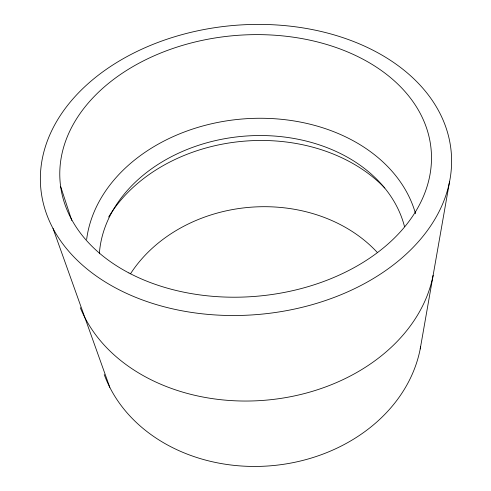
<?xml version="1.0" encoding="UTF-8"?>
<svg xmlns="http://www.w3.org/2000/svg" width="491" height="491" viewBox="0 0 491 491"><rect width="100%" height="100%" fill="white"/><g stroke="black" fill="none" stroke-linecap="round" stroke-linejoin="round"><path stroke-width="0.74" d="M420.216 348.929L449.578 181.566A206.011 145.029 -4.9 0 0 169.162 38.494A206.011 145.029 -4.9 0 0 119.209 289.819A206.011 145.029 -4.9 0 0 449.578 181.566M53.028 228.487L109.8 387.344M60.639 186.519L71.778 220.484M86.643 239.393A166.934 127.488 -4.9 0 1 243.284 118.92A166.934 127.488 -4.9 0 1 415.539 213.726M433.123 275.365A181.78 140.543 -4.9 0 1 267.061 400.067A181.78 140.543 -4.9 0 1 80.291 307.648M99.335 253.798A154.383 119.055 -4.9 0 1 242.315 136.332A154.383 119.055 -4.9 0 1 404.467 226.431M130.471 273.831A147.165 121.676 -4.9 0 1 377.076 252.202M108.628 217.047A161.907 126.248 -4.9 0 1 384.778 187.985M420.64 346.634A162.687 134.687 -4.9 0 1 271.83 465.689A162.687 134.687 -4.9 0 1 104.227 374.559M128.937 272.965A186.206 130.809 -4.9 0 0 429.263 178.239A186.206 130.809 -4.9 0 0 178.712 46.553A186.206 130.809 -4.9 0 0 128.937 272.965"/></g></svg>
